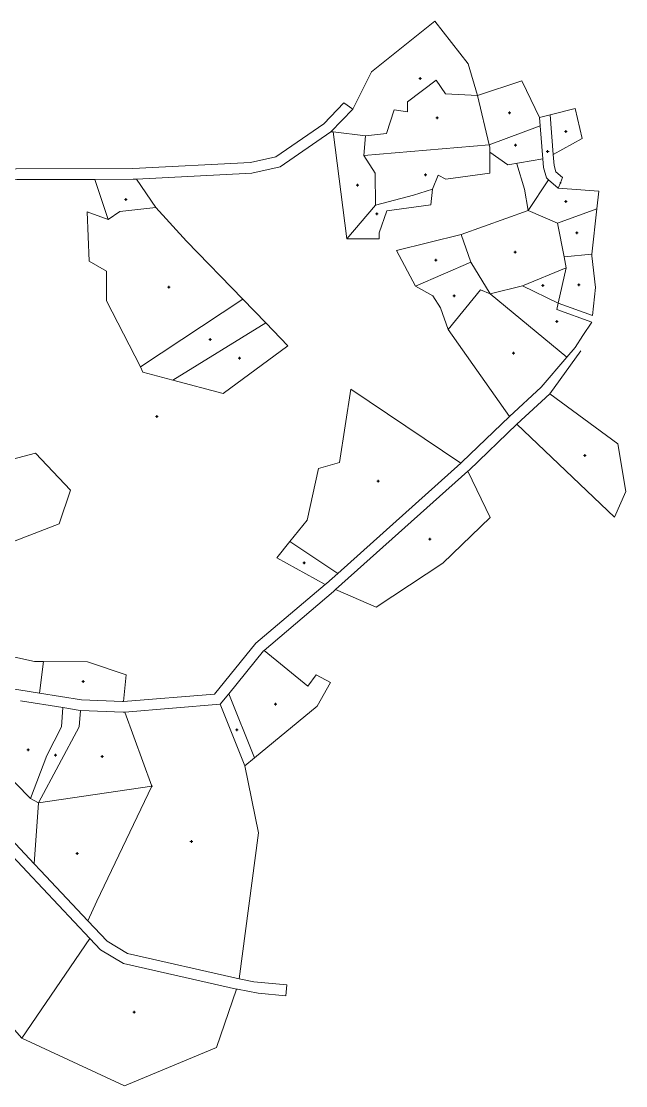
# Model space of a CAD drawing. Header units: metres. Extents: x 554954 to 556040, y 1848082 to 1849073.
# Drawn here: x 555477 to 556040, y 1848082 to 1849073 of the extents above; entities that cross this region are included whole.
import ezdxf

# ---------------------------------------------------------------- set-up
doc = ezdxf.new("R2010")
doc.units = ezdxf.units.M
doc.layers.add('10', color=7, linetype='Continuous', lineweight=13)
doc.layers.add('11', color=7, linetype='Continuous', lineweight=13)

msp = doc.modelspace()

# ---------------------------------------------------------------- hatches: boundary and pattern name
at = {"layer": '10'}
for points in [[(555979.49, 1848922.16, 1), (555979.34, 1848922.16, 1)], [(555598.75, 1848360.48, 1), (555598.75, 1848360.63, 1)]]:
    msp.add_hatch(color=256, dxfattribs=at).paths.add_polyline_path(points)
at = {"layer": '11'}
for points in [[(555849.09, 1849019.26, 1), (555848.79, 1849019.26, 1)], [(555864.8, 1848982.7, 1), (555864.5, 1848982.7, 1)], [(555932.09, 1848987.3, 1), (555931.79, 1848987.3, 1)], [(555984.75, 1848969.83, 1), (555984.45, 1848969.83, 1)], [(555937.74, 1848957.18, 1), (555937.44, 1848957.18, 1)], [(555967.7, 1848951.36, 1), (555967.4, 1848951.36, 1)], [(555853.93, 1848929.47, 1), (555853.63, 1848929.47, 1)], [(555790.71, 1848919.84, 1), (555790.41, 1848919.84, 1)], [(555574.82, 1848906.74, 1), (555574.52, 1848906.74, 1)], [(555984.71, 1848904.89, 1), (555984.41, 1848904.89, 1)], [(555808.56, 1848893.22, 1), (555808.26, 1848893.22, 1)], [(555994.82, 1848875.57, 1), (555994.52, 1848875.57, 1)], [(555863.68, 1848850, 1), (555863.38, 1848850, 1)], [(555937.56, 1848857.55, 1), (555937.26, 1848857.55, 1)], [(555614.85, 1848824.91, 1), (555614.55, 1848824.91, 1)], [(555963.14, 1848826.51, 1), (555962.84, 1848826.51, 1)], [(555996.76, 1848827.22, 1), (555996.46, 1848827.22, 1)], [(555880.62, 1848816.85, 1), (555880.32, 1848816.85, 1)], [(555976.27, 1848793.03, 1), (555975.97, 1848793.03, 1)], [(555653.31, 1848776.2, 1), (555653.01, 1848776.2, 1)], [(555935.78, 1848763.56, 1), (555935.48, 1848763.56, 1)], [(555680.79, 1848758.8, 1), (555680.49, 1848758.8, 1)], [(555603.69, 1848704.47, 1), (555603.39, 1848704.47, 1)], [(556002.28, 1848668.25, 1), (556001.98, 1848668.25, 1)], [(555809.7, 1848644.31, 1), (555809.4, 1848644.31, 1)], [(555858.07, 1848590.49, 1), (555857.77, 1848590.49, 1)], [(555740.89, 1848568.23, 1), (555740.59, 1848568.23, 1)], [(555535.08, 1848457.89, 1), (555534.78, 1848457.89, 1)], [(555714.29, 1848436.78, 1), (555713.99, 1848436.78, 1)], [(555678.12, 1848412.94, 1), (555677.82, 1848412.94, 1)], [(555483.76, 1848394.36, 1), (555483.46, 1848394.36, 1)], [(555509.21, 1848389.29, 1), (555508.91, 1848389.29, 1)], [(555552.68, 1848388, 1), (555552.38, 1848388, 1)], [(555635.81, 1848308.98, 1), (555635.51, 1848308.98, 1)], [(555529.56, 1848297.85, 1), (555529.26, 1848297.85, 1)], [(555582.49, 1848150.11, 1), (555582.19, 1848150.11, 1)]]:
    msp.add_hatch(color=256, dxfattribs=at).paths.add_polyline_path(points)

# ---------------------------------------------------------------- linework, layer by layer
at = {"layer": '10'}
for p, q in [((555786.04, 1848990.71), (555765.71, 1848969.49)), ((555777.78, 1848996.55), (555786.04, 1848990.71)), ((555960.06, 1848982.87), (555969.87, 1848985.44)), ((555969.87, 1848985.44), (555972.8, 1848948.4)), ((555767.77, 1848969.62), (555765.71, 1848969.49)), ((555960.66, 1848975.32), (555963.09, 1848944.37)), ((555796.26, 1848947.57), (555797.99, 1848966.01)), ((555796.26, 1848947.57), (555913.03, 1848957.46)), ((555913.03, 1848957.46), (555913.55, 1848955.25)), ((555913.55, 1848955.25), (555913.56, 1848950.8)), ((555963.72, 1848936.44), (555963.09, 1848944.37)), ((555558.26, 1848887.92), (555545.62, 1848925.3)), ((555602.67, 1848899.11), (555584.57, 1848925.57)), ((555968.4, 1848925.07), (555949.25, 1848896.33)), ((555968.4, 1848925.07), (555977.41, 1848917.29)), ((555979.11, 1848922.16), (555978.8, 1848922.16)), ((555979.42, 1848922.78), (555979.42, 1848922.47)), ((555979.42, 1848921.85), (555979.42, 1848921.54)), ((555980.04, 1848922.16), (555979.73, 1848922.16)), ((555977.41, 1848917.29), (556015.24, 1848914.49)), ((556015.24, 1848914.49), (556013.4, 1848897.87)), ((555780.47, 1848870.06), (555807.05, 1848901.49)), ((555887.1, 1848874.03), (555949.25, 1848896.33)), ((555949.25, 1848896.33), (555976.59, 1848884.72)), ((555976.59, 1848884.72), (556013.4, 1848897.87)), ((556013.4, 1848897.87), (556008.75, 1848855.87)), ((555976.59, 1848884.72), (555982.87, 1848853.27)), ((555896.06, 1848848.23), (555887.1, 1848874.03)), ((555844.57, 1848825.97), (555896.06, 1848848.23)), ((555896.06, 1848848.23), (555913.91, 1848818.77)), ((555984.94, 1848842.94), (555944.1, 1848826.23)), ((555944.1, 1848826.23), (555913.91, 1848818.77)), ((555977.49, 1848810.08), (555944.1, 1848826.23)), ((555588.2, 1848750.72), (555683.47, 1848813.86)), ((555683.47, 1848813.86), (555704.93, 1848791.7)), ((555913.91, 1848818.77), (555985.44, 1848759.84)), ((555977.49, 1848810.08), (555976.15, 1848804.18)), ((555976.15, 1848804.18), (556008.82, 1848792.42)), ((555704.93, 1848791.7), (555618.29, 1848738.55)), ((555874.9, 1848785.47), (555931.9, 1848704.7)), ((555969.47, 1848725.68), (555998.33, 1848765.72)), ((555985.44, 1848759.84), (555961.63, 1848732.06)), ((555961.63, 1848732.06), (555931.9, 1848704.7)), ((555969.47, 1848725.68), (555938.84, 1848697.49)), ((555893.17, 1848653.74), (555770.06, 1848543.41)), ((555886.61, 1848661.29), (555771.98, 1848558.56)), ((555727.42, 1848588.29), (555771.98, 1848558.56)), ((555497.94, 1848476.53), (555494.27, 1848447.13)), ((555494.27, 1848447.13), (555415.1, 1848459.6)), ((555572.41, 1848439.32), (555657.38, 1848446.22)), ((555670.49, 1848446.5), (555694.38, 1848386.72)), ((555515.93, 1848433.59), (555476.67, 1848439.78)), ((555573.68, 1848429.37), (555662.55, 1848436.71)), ((555598.75, 1848360.55), (555573.68, 1848429.37)), ((555485.87, 1848348.94), (555500.91, 1848388.9)), ((555685.47, 1848379.38), (555694.38, 1848386.72)), ((555458.46, 1848376.88), (555485.87, 1848348.94)), ((555493.43, 1848345), (555598.75, 1848360.55)), ((555598.44, 1848360.55), (555598.12, 1848360.55)), ((555598.75, 1848360.86), (555598.75, 1848361.18)), ((555598.75, 1848359.93), (555598.75, 1848360.24)), ((555599.38, 1848360.55), (555599.06, 1848360.55)), ((555485.87, 1848348.94), (555493.43, 1848345)), ((555493.43, 1848345), (555489.4, 1848288.11)), ((555367.78, 1848249.69), (555477.85, 1848125.88)), ((555541.14, 1848218.61), (555477.85, 1848125.88)), ((555724.46, 1848175.38), (555723.56, 1848165.42))]:
    msp.add_line(p, q, dxfattribs=at)
for points in [[(555786.04, 1848990.71), (555803.57, 1849025.48), (555862.32, 1849072.52)], [(555902.14, 1849003.47), (555893.39, 1849032.91), (555862.32, 1849072.52)], [(555902.14, 1849003.47), (555872.54, 1849004.94), (555863.62, 1849017.83), (555837.01, 1848997.47), (555837.04, 1848988.25), (555824.59, 1848990.06), (555817.54, 1848967.91), (555797.99, 1848966.01)], [(555412.9, 1848929.06), (555472.52, 1848935.12), (555581.17, 1848935.4), (555690.78, 1848941.19), (555714.25, 1848946.48), (555759.18, 1848977.14), (555777.78, 1848996.55)], [(555969.87, 1848985.44), (555993.09, 1848991.27), (555999.62, 1848963.31), (555972.8, 1848948.4)], [(555765.71, 1848969.49), (555718.3, 1848937.14), (555692.15, 1848931.25), (555584.57, 1848925.57)], [(555797.99, 1848966.01), (555767.77, 1848969.62), (555780.47, 1848870.06)], [(555860.33, 1848916.38), (555865.63, 1848929.3), (555872.75, 1848925.63), (555913.61, 1848931.27), (555913.56, 1848950.8)], [(555913.56, 1848950.8), (555930.42, 1848939.04), (555963.09, 1848944.37)], [(555796.26, 1848947.57), (555806.97, 1848930.99), (555807.05, 1848901.49)], [(555949.25, 1848896.33), (555946.04, 1848916.14), (555938.75, 1848939.87)], [(555972.8, 1848948.4), (555973.6, 1848938.29), (555975.26, 1848932.36), (555981.43, 1848927.03)], [(555963.72, 1848936.44), (555966.42, 1848926.78), (555968.4, 1848925.07)], [(555366.89, 1848906.43), (555399.25, 1848917.61), (555473.15, 1848925.12), (555545.62, 1848925.3)], [(555545.62, 1848925.3), (555581.39, 1848925.4), (555584.57, 1848925.57)], [(555981.43, 1848927.03), (555979.42, 1848922.16), (555977.41, 1848917.29)], [(555860.33, 1848916.38), (555858.59, 1848901.62), (555817.73, 1848895.98), (555810.67, 1848875.67), (555810.69, 1848870.14), (555780.47, 1848870.06)], [(555860.33, 1848916.38), (555842.57, 1848910.8), (555807.05, 1848901.49)], [(555588.2, 1848750.72), (555556.68, 1848812.3), (555556.61, 1848839.96), (555540.59, 1848849.14), (555538.69, 1848895.25), (555558.26, 1848887.92)], [(555602.67, 1848899.11), (555568.91, 1848895.33), (555558.26, 1848887.92)], [(555602.67, 1848899.11), (555631.18, 1848867.83), (555683.47, 1848813.86)], [(555887.1, 1848874.03), (555826.71, 1848859.12), (555844.57, 1848825.97)], [(556008.75, 1848855.87), (555982.87, 1848853.27), (555984.94, 1848842.94), (555977.49, 1848810.08), (556009.46, 1848798.57)], [(556009.46, 1848798.57), (556012.18, 1848824.56), (556008.55, 1848854.04), (556008.75, 1848855.87)], [(555844.57, 1848825.97), (555860.59, 1848816.79), (555867.73, 1848805.74), (555874.9, 1848785.47)], [(555913.91, 1848818.77), (555905.01, 1848822.44), (555874.9, 1848785.47)], [(555704.93, 1848791.7), (555725.64, 1848770.32), (555665.33, 1848725.9), (555618.29, 1848738.55)], [(555985.44, 1848759.84), (555993.29, 1848768.99), (556000.37, 1848780.07), (556008.82, 1848792.42)], [(555588.2, 1848750.72), (555590.63, 1848745.99), (555618.29, 1848738.55)], [(555886.61, 1848661.29), (555784.08, 1848730.06), (555773.59, 1848661.79), (555754.06, 1848656.21), (555743.52, 1848608.23), (555727.42, 1848588.29)], [(555969.47, 1848725.68), (556033.03, 1848679.08), (556040.26, 1848634.83), (556029.66, 1848610.83), (555938.84, 1848697.49)], [(555931.9, 1848704.7), (555887.64, 1848662.21), (555886.61, 1848661.29)], [(555893.17, 1848653.74), (555894.31, 1848654.76), (555938.84, 1848697.49)], [(555443.21, 1848515.25), (555457.99, 1848583.67), (555512.4, 1848604.69), (555523.13, 1848636.16), (555490.64, 1848670.46), (555385.51, 1848642.73), (555363.59, 1848630.26), (555348.14, 1848630.38)], [(555893.17, 1848653.74), (555914.13, 1848610.52), (555869.81, 1848567.98), (555807.71, 1848527.24), (555770.06, 1848543.41)], [(555760.33, 1848548.17), (555715.17, 1848573.11), (555727.42, 1848588.29)], [(555771.98, 1848558.56), (555761.41, 1848549.08), (555760.33, 1848548.17)], [(555760.33, 1848548.17), (555695.77, 1848493.54), (555657.38, 1848446.22)], [(555703.34, 1848486.85), (555768.03, 1848541.59), (555770.06, 1848543.41)], [(555497.94, 1848476.53), (555489.71, 1848476.61), (555457.11, 1848483.77)], [(555703.34, 1848486.85), (555702.97, 1848486.54), (555670.49, 1848446.5)], [(555694.38, 1848386.72), (555752.86, 1848434.88), (555765.24, 1848457.05), (555751.95, 1848464.05), (555744.31, 1848453.43), (555703.34, 1848486.85)], [(555572.41, 1848439.32), (555574.89, 1848464.19), (555539.04, 1848476.14), (555497.94, 1848476.53)], [(555572.41, 1848439.32), (555571.66, 1848439.26), (555533.33, 1848440.98), (555494.27, 1848447.13)], [(555670.49, 1848446.5), (555662.55, 1848436.71), (555685.47, 1848379.38)], [(555493.43, 1848345), (555531.07, 1848415.7), (555532.37, 1848431.01)], [(555515.93, 1848433.59), (555514.75, 1848415.82), (555500.91, 1848388.9)], [(555532.37, 1848431.01), (555532.25, 1848431.02), (555515.93, 1848433.59)], [(555573.68, 1848429.37), (555572.14, 1848429.24), (555532.37, 1848431.01)], [(555396.24, 1848387.17), (555397.22, 1848386.29), (555489.4, 1848288.11)], [(555541.14, 1848218.61), (555482.65, 1848280.69), (555391.86, 1848377.38)], [(555680.08, 1848181.26), (555698.36, 1848317.1), (555685.47, 1848379.38)], [(555598.75, 1848360.55), (555547.49, 1848253.45), (555539.27, 1848235.16)], [(555489.4, 1848288.11), (555495.12, 1848282.02), (555539.27, 1848235.16)], [(555680.08, 1848181.26), (555576.19, 1848204.72), (555557.24, 1848216.09), (555539.27, 1848235.16)], [(555677.6, 1848171.58), (555572.39, 1848195.34), (555550.94, 1848208.21), (555541.14, 1848218.61)], [(555680.08, 1848181.26), (555693.74, 1848178.17), (555724.46, 1848175.38)], [(555677.6, 1848171.58), (555659.11, 1848117.2), (555573.25, 1848081.61), (555477.85, 1848125.88)], [(555677.6, 1848171.58), (555678.53, 1848171.37), (555698.04, 1848167.74), (555723.56, 1848165.42)]]:
    msp.add_lwpolyline(points, dxfattribs=at)
msp.add_lwpolyline([(555960.66, 1848975.32), (555960.06, 1848982.87), (555943.84, 1849016.42), (555943.43, 1849017.14), (555902.14, 1849003.47), (555913.03, 1848957.46)], close=True, dxfattribs=at)
for centre, radius in [((555979.42, 1848922.16), 0.312), ((555979.42, 1848922.16), 0.075), ((555598.75, 1848360.55), 0.312), ((555598.75, 1848360.55), 0.075)]:
    msp.add_circle(centre, radius, dxfattribs=at)
at = {"layer": '11'}
for p, q in [((555848.31, 1849019.26), (555847.69, 1849019.26)), ((555848.94, 1849020.51), (555848.94, 1849019.88)), ((555848.94, 1849018.64), (555848.94, 1849018.01)), ((555850.19, 1849019.26), (555849.56, 1849019.26)), ((555931.94, 1848988.55), (555931.94, 1848987.92)), ((555864.02, 1848982.7), (555863.4, 1848982.7)), ((555864.65, 1848983.95), (555864.65, 1848983.32)), ((555864.65, 1848982.08), (555864.65, 1848981.45)), ((555865.9, 1848982.7), (555865.28, 1848982.7)), ((555931.31, 1848987.3), (555930.69, 1848987.3)), ((555931.94, 1848986.68), (555931.94, 1848986.05)), ((555933.19, 1848987.3), (555932.56, 1848987.3)), ((555983.98, 1848969.83), (555983.35, 1848969.83)), ((555984.6, 1848971.08), (555984.6, 1848970.46)), ((555984.6, 1848969.2), (555984.6, 1848968.58)), ((555985.85, 1848969.83), (555985.22, 1848969.83)), ((555936.96, 1848957.18), (555936.34, 1848957.18)), ((555937.59, 1848958.43), (555937.59, 1848957.8)), ((555937.59, 1848956.56), (555937.59, 1848955.93)), ((555938.84, 1848957.18), (555938.22, 1848957.18)), ((555966.93, 1848951.36), (555966.3, 1848951.36)), ((555967.55, 1848952.61), (555967.55, 1848951.98)), ((555967.55, 1848950.74), (555967.55, 1848950.11)), ((555968.8, 1848951.36), (555968.18, 1848951.36)), ((555853.16, 1848929.47), (555852.53, 1848929.47)), ((555853.78, 1848930.72), (555853.78, 1848930.1)), ((555855.03, 1848929.47), (555854.4, 1848929.47)), ((555789.94, 1848919.84), (555789.31, 1848919.84)), ((555790.56, 1848921.09), (555790.56, 1848920.46)), ((555790.56, 1848919.22), (555790.56, 1848918.59)), ((555791.81, 1848919.84), (555791.19, 1848919.84)), ((555853.78, 1848928.84), (555853.78, 1848928.22)), ((555574.05, 1848906.74), (555573.42, 1848906.74)), ((555574.67, 1848907.99), (555574.67, 1848907.36)), ((555574.67, 1848906.12), (555574.67, 1848905.49)), ((555575.92, 1848906.74), (555575.3, 1848906.74)), ((555983.94, 1848904.89), (555983.31, 1848904.89)), ((555984.56, 1848906.14), (555984.56, 1848905.52)), ((555984.56, 1848904.26), (555984.56, 1848903.64)), ((555985.81, 1848904.89), (555985.19, 1848904.89)), ((555807.78, 1848893.22), (555807.16, 1848893.22)), ((555808.41, 1848894.47), (555808.41, 1848893.84)), ((555808.41, 1848892.6), (555808.41, 1848891.97)), ((555809.66, 1848893.22), (555809.04, 1848893.22)), ((555994.05, 1848875.57), (555993.42, 1848875.57)), ((555994.67, 1848876.82), (555994.67, 1848876.2)), ((555994.67, 1848874.94), (555994.67, 1848874.32)), ((555995.92, 1848875.57), (555995.3, 1848875.57)), ((555862.9, 1848850), (555862.28, 1848850)), ((555863.53, 1848851.25), (555863.53, 1848850.62)), ((555864.78, 1848850), (555864.16, 1848850)), ((555936.78, 1848857.55), (555936.16, 1848857.55)), ((555937.41, 1848858.8), (555937.41, 1848858.18)), ((555937.41, 1848856.92), (555937.41, 1848856.3)), ((555938.66, 1848857.55), (555938.04, 1848857.55)), ((555863.53, 1848849.38), (555863.53, 1848848.75)), ((555614.07, 1848824.91), (555613.45, 1848824.91)), ((555614.7, 1848826.16), (555614.7, 1848825.54)), ((555614.7, 1848824.28), (555614.7, 1848823.66)), ((555615.95, 1848824.91), (555615.32, 1848824.91)), ((555962.36, 1848826.51), (555961.74, 1848826.51)), ((555962.99, 1848827.76), (555962.99, 1848827.14)), ((555962.99, 1848825.88), (555962.99, 1848825.26)), ((555964.24, 1848826.51), (555963.62, 1848826.51)), ((555995.98, 1848827.22), (555995.36, 1848827.22)), ((555996.61, 1848828.47), (555996.61, 1848827.84)), ((555996.61, 1848826.6), (555996.61, 1848825.97)), ((555997.86, 1848827.22), (555997.24, 1848827.22)), ((555879.84, 1848816.85), (555879.22, 1848816.85)), ((555880.47, 1848818.1), (555880.47, 1848817.48)), ((555880.47, 1848816.22), (555880.47, 1848815.6)), ((555881.72, 1848816.85), (555881.1, 1848816.85)), ((555975.5, 1848793.03), (555974.87, 1848793.03)), ((555976.12, 1848794.28), (555976.12, 1848793.66)), ((555976.12, 1848792.4), (555976.12, 1848791.78)), ((555977.37, 1848793.03), (555976.74, 1848793.03)), ((555652.54, 1848776.2), (555651.91, 1848776.2)), ((555653.16, 1848777.45), (555653.16, 1848776.82)), ((555653.16, 1848775.58), (555653.16, 1848774.95)), ((555654.41, 1848776.2), (555653.78, 1848776.2)), ((555935, 1848763.56), (555934.38, 1848763.56)), ((555935.63, 1848764.81), (555935.63, 1848764.18)), ((555935.63, 1848762.94), (555935.63, 1848762.31)), ((555936.88, 1848763.56), (555936.26, 1848763.56)), ((555680.02, 1848758.8), (555679.39, 1848758.8)), ((555680.64, 1848760.05), (555680.64, 1848759.42)), ((555680.64, 1848758.18), (555680.64, 1848757.55)), ((555681.89, 1848758.8), (555681.26, 1848758.8)), ((555602.92, 1848704.47), (555602.29, 1848704.47)), ((555603.54, 1848705.72), (555603.54, 1848705.1)), ((555603.54, 1848703.84), (555603.54, 1848703.22)), ((555604.79, 1848704.47), (555604.16, 1848704.47)), ((556001.5, 1848668.25), (556000.88, 1848668.25)), ((556002.13, 1848669.5), (556002.13, 1848668.88)), ((556002.13, 1848667.62), (556002.13, 1848667)), ((556003.38, 1848668.25), (556002.76, 1848668.25)), ((555808.93, 1848644.31), (555808.3, 1848644.31)), ((555809.55, 1848645.56), (555809.55, 1848644.94)), ((555809.55, 1848643.68), (555809.55, 1848643.06)), ((555810.8, 1848644.31), (555810.18, 1848644.31)), ((555857.3, 1848590.49), (555856.67, 1848590.49)), ((555857.92, 1848591.74), (555857.92, 1848591.12)), ((555857.92, 1848589.86), (555857.92, 1848589.24)), ((555859.17, 1848590.49), (555858.55, 1848590.49)), ((555740.12, 1848568.23), (555739.49, 1848568.23)), ((555740.74, 1848569.48), (555740.74, 1848568.86)), ((555740.74, 1848567.6), (555740.74, 1848566.98)), ((555741.99, 1848568.23), (555741.36, 1848568.23)), ((555534.31, 1848457.89), (555533.68, 1848457.89)), ((555534.93, 1848459.14), (555534.93, 1848458.52)), ((555534.93, 1848457.26), (555534.93, 1848456.64)), ((555536.18, 1848457.89), (555535.56, 1848457.89)), ((555713.52, 1848436.78), (555712.89, 1848436.78)), ((555714.14, 1848438.03), (555714.14, 1848437.4)), ((555714.14, 1848436.16), (555714.14, 1848435.53)), ((555715.39, 1848436.78), (555714.76, 1848436.78)), ((555677.97, 1848414.19), (555677.97, 1848413.56)), ((555677.34, 1848412.94), (555676.72, 1848412.94)), ((555677.97, 1848412.32), (555677.97, 1848411.69)), ((555679.22, 1848412.94), (555678.6, 1848412.94)), ((555482.98, 1848394.36), (555482.36, 1848394.36)), ((555483.61, 1848395.61), (555483.61, 1848394.98)), ((555484.86, 1848394.36), (555484.24, 1848394.36)), ((555483.61, 1848393.74), (555483.61, 1848393.11)), ((555508.44, 1848389.29), (555507.81, 1848389.29)), ((555509.06, 1848390.54), (555509.06, 1848389.92)), ((555509.06, 1848388.66), (555509.06, 1848388.04)), ((555510.31, 1848389.29), (555509.69, 1848389.29)), ((555551.9, 1848388), (555551.28, 1848388)), ((555552.53, 1848389.25), (555552.53, 1848388.62)), ((555552.53, 1848387.38), (555552.53, 1848386.75)), ((555553.78, 1848388), (555553.16, 1848388)), ((555635.04, 1848308.98), (555634.41, 1848308.98)), ((555635.66, 1848310.23), (555635.66, 1848309.6)), ((555635.66, 1848308.36), (555635.66, 1848307.73)), ((555636.91, 1848308.98), (555636.28, 1848308.98)), ((555528.78, 1848297.85), (555528.16, 1848297.85)), ((555529.41, 1848299.1), (555529.41, 1848298.48)), ((555529.41, 1848297.22), (555529.41, 1848296.6)), ((555530.66, 1848297.85), (555530.04, 1848297.85)), ((555581.72, 1848150.11), (555581.09, 1848150.11)), ((555582.34, 1848151.36), (555582.34, 1848150.74)), ((555582.34, 1848149.48), (555582.34, 1848148.86)), ((555583.59, 1848150.11), (555582.96, 1848150.11))]:
    msp.add_line(p, q, dxfattribs=at)
for points in [[(555848.94, 1849019.88), (555848.31, 1849019.26), (555848.94, 1849018.64), (555849.56, 1849019.26)], [(555864.65, 1848983.32), (555864.02, 1848982.7), (555864.65, 1848982.08), (555865.28, 1848982.7)], [(555931.94, 1848987.92), (555931.31, 1848987.3), (555931.94, 1848986.68), (555932.56, 1848987.3)], [(555984.6, 1848970.46), (555983.98, 1848969.83), (555984.6, 1848969.2), (555985.22, 1848969.83)], [(555937.59, 1848957.8), (555936.96, 1848957.18), (555937.59, 1848956.56), (555938.22, 1848957.18)], [(555967.55, 1848951.98), (555966.93, 1848951.36), (555967.55, 1848950.74), (555968.18, 1848951.36)], [(555853.78, 1848930.1), (555853.16, 1848929.47), (555853.78, 1848928.84), (555854.4, 1848929.47)], [(555790.56, 1848920.46), (555789.94, 1848919.84), (555790.56, 1848919.22), (555791.19, 1848919.84)], [(555574.67, 1848907.36), (555574.05, 1848906.74), (555574.67, 1848906.12), (555575.3, 1848906.74)], [(555984.56, 1848905.52), (555983.94, 1848904.89), (555984.56, 1848904.26), (555985.19, 1848904.89)], [(555808.41, 1848893.84), (555807.78, 1848893.22), (555808.41, 1848892.6), (555809.04, 1848893.22)], [(555994.67, 1848876.2), (555994.05, 1848875.57), (555994.67, 1848874.94), (555995.3, 1848875.57)], [(555863.53, 1848850.62), (555862.9, 1848850), (555863.53, 1848849.38), (555864.16, 1848850)], [(555937.41, 1848858.18), (555936.78, 1848857.55), (555937.41, 1848856.92), (555938.04, 1848857.55)], [(555614.7, 1848825.54), (555614.07, 1848824.91), (555614.7, 1848824.28), (555615.32, 1848824.91)], [(555962.99, 1848827.14), (555962.36, 1848826.51), (555962.99, 1848825.88), (555963.62, 1848826.51)], [(555996.61, 1848827.84), (555995.98, 1848827.22), (555996.61, 1848826.6), (555997.24, 1848827.22)], [(555880.47, 1848817.48), (555879.84, 1848816.85), (555880.47, 1848816.22), (555881.1, 1848816.85)], [(555976.12, 1848793.66), (555975.5, 1848793.03), (555976.12, 1848792.4), (555976.74, 1848793.03)], [(555653.16, 1848776.82), (555652.54, 1848776.2), (555653.16, 1848775.58), (555653.78, 1848776.2)], [(555935.63, 1848764.18), (555935, 1848763.56), (555935.63, 1848762.94), (555936.26, 1848763.56)], [(555680.64, 1848759.42), (555680.02, 1848758.8), (555680.64, 1848758.18), (555681.26, 1848758.8)], [(555603.54, 1848705.1), (555602.92, 1848704.47), (555603.54, 1848703.84), (555604.16, 1848704.47)], [(556002.13, 1848668.88), (556001.5, 1848668.25), (556002.13, 1848667.62), (556002.76, 1848668.25)], [(555809.55, 1848644.94), (555808.93, 1848644.31), (555809.55, 1848643.68), (555810.18, 1848644.31)], [(555857.92, 1848591.12), (555857.3, 1848590.49), (555857.92, 1848589.86), (555858.55, 1848590.49)], [(555740.74, 1848568.86), (555740.12, 1848568.23), (555740.74, 1848567.6), (555741.36, 1848568.23)], [(555534.93, 1848458.52), (555534.31, 1848457.89), (555534.93, 1848457.26), (555535.56, 1848457.89)], [(555714.14, 1848437.4), (555713.52, 1848436.78), (555714.14, 1848436.16), (555714.76, 1848436.78)], [(555677.97, 1848413.56), (555677.34, 1848412.94), (555677.97, 1848412.32), (555678.6, 1848412.94)], [(555483.61, 1848394.98), (555482.98, 1848394.36), (555483.61, 1848393.74), (555484.24, 1848394.36)], [(555509.06, 1848389.92), (555508.44, 1848389.29), (555509.06, 1848388.66), (555509.69, 1848389.29)], [(555552.53, 1848388.62), (555551.9, 1848388), (555552.53, 1848387.38), (555553.16, 1848388)], [(555635.66, 1848309.6), (555635.04, 1848308.98), (555635.66, 1848308.36), (555636.28, 1848308.98)], [(555529.41, 1848298.48), (555528.78, 1848297.85), (555529.41, 1848297.22), (555530.04, 1848297.85)], [(555582.34, 1848150.74), (555581.72, 1848150.11), (555582.34, 1848149.48), (555582.96, 1848150.11)]]:
    msp.add_lwpolyline(points, close=True, dxfattribs=at)
for centre in [(555848.94, 1849019.26), (555864.65, 1848982.7), (555931.94, 1848987.3), (555984.6, 1848969.83), (555937.59, 1848957.18), (555967.55, 1848951.36), (555853.78, 1848929.47), (555790.56, 1848919.84), (555574.67, 1848906.74), (555984.56, 1848904.89), (555808.41, 1848893.22), (555994.67, 1848875.57), (555863.53, 1848850), (555937.41, 1848857.55), (555614.7, 1848824.91), (555962.99, 1848826.51), (555996.61, 1848827.22), (555880.47, 1848816.85), (555976.12, 1848793.03), (555653.16, 1848776.2), (555935.63, 1848763.56), (555680.64, 1848758.8), (555603.54, 1848704.47), (556002.13, 1848668.25), (555809.55, 1848644.31), (555857.92, 1848590.49), (555740.74, 1848568.23), (555534.93, 1848457.89), (555714.14, 1848436.78), (555677.97, 1848412.94), (555483.61, 1848394.36), (555509.06, 1848389.29), (555552.53, 1848388), (555635.66, 1848308.98), (555529.41, 1848297.85), (555582.34, 1848150.11)]:
    msp.add_circle(centre, 0.15, dxfattribs=at)

doc.saveas('drawing.dxf')
